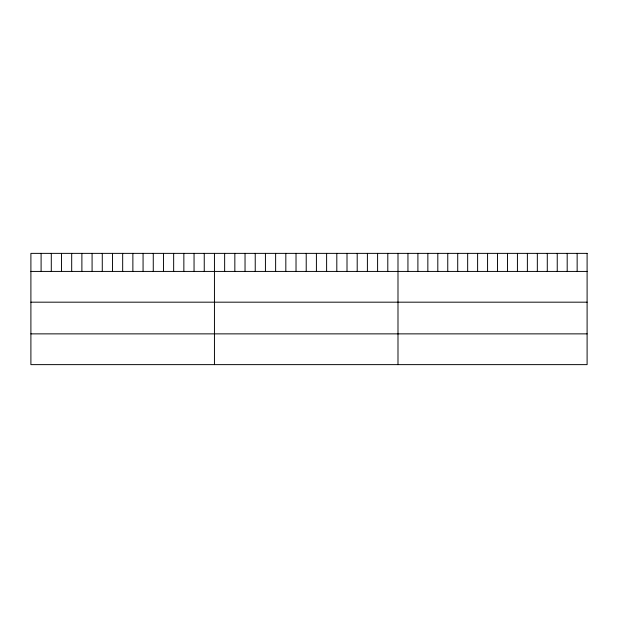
<?xml version="1.0" encoding="UTF-8"?>
<svg xmlns="http://www.w3.org/2000/svg" width="618" height="618" viewBox="0 0 618 618"><rect width="100%" height="100%" fill="white"/><g stroke="black" fill="none" stroke-linecap="round" stroke-linejoin="round"><path stroke-width="0.93" d="M30.9 271.426L587.1 271.426M30.9 302.179L587.1 302.179M30.9 333.867L587.1 333.867M577.15 253.372L577.15 271.426M567.193 253.372L567.193 271.426M557.243 253.372L557.243 271.426M547.285 253.372L547.285 271.426M537.336 253.372L537.336 271.426M527.378 253.372L527.378 271.426M517.428 253.372L517.428 271.426M507.478 253.372L507.478 271.426M497.521 253.372L497.521 271.426M487.571 253.372L487.571 271.426M477.614 253.372L477.614 271.426M467.664 253.372L467.664 271.426M457.714 253.372L457.714 271.426M447.756 253.372L447.756 271.426M437.807 253.372L437.807 271.426M427.849 253.372L427.849 271.426M417.899 253.372L417.899 271.426M407.942 253.372L407.942 271.426M397.992 253.372L397.992 364.628M387.795 253.372L387.795 271.426M377.598 253.372L377.598 271.426M367.401 253.372L367.401 271.426M357.204 253.372L357.204 271.426M347.007 253.372L347.007 271.426M336.81 253.372L336.81 271.426M326.613 253.372L326.613 271.426M316.416 253.372L316.416 271.426M306.219 253.372L306.219 271.426M296.022 253.372L296.022 271.426M285.825 253.372L285.825 271.426M275.628 253.372L275.628 271.426M265.431 253.372L265.431 271.426M255.234 253.372L255.234 271.426M245.037 253.372L245.037 271.426M234.84 253.372L234.84 271.426M224.643 253.372L224.643 271.426M214.446 253.372L214.446 364.628M204.249 253.372L204.249 271.426M194.052 253.372L194.052 271.426M183.855 253.372L183.855 271.426M173.658 253.372L173.658 271.426M163.461 253.372L163.461 271.426M153.264 253.372L153.264 271.426M143.067 253.372L143.067 271.426M132.87 253.372L132.87 271.426M122.673 253.372L122.673 271.426M112.476 253.372L112.476 271.426M102.279 253.372L102.279 271.426M92.082 253.372L92.082 271.426M81.885 253.372L81.885 271.426M71.688 253.372L71.688 271.426M61.491 253.372L61.491 271.426M51.294 253.372L51.294 271.426M41.097 253.372L41.097 271.426M587.1 253.372L30.9 253.372L30.9 364.628L587.1 364.628L587.1 253.372"/></g></svg>
